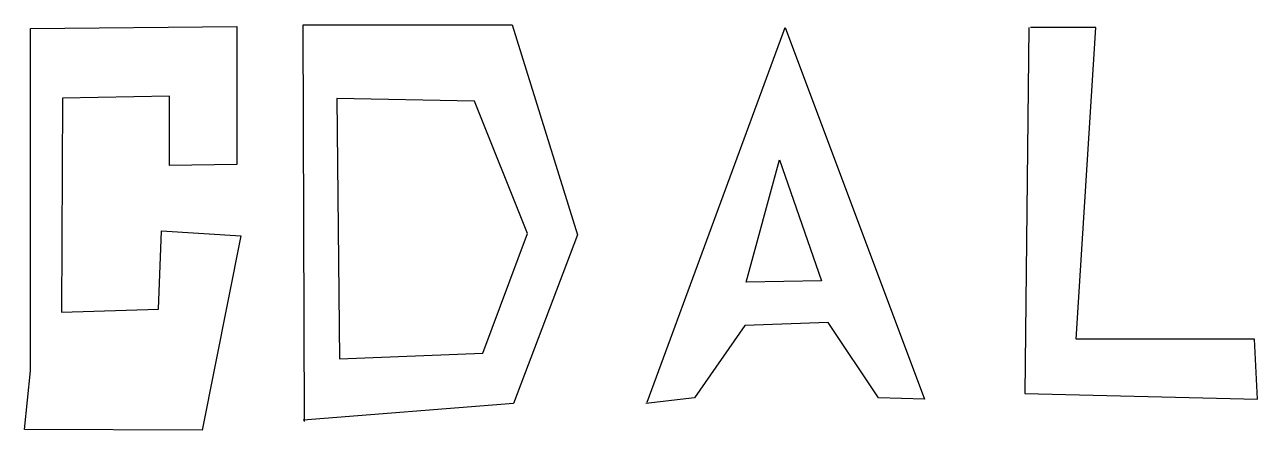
# Model space of a CAD drawing. Header units: inches. Extents: x 2.3 to 47, y 2.9 to 17.6.
import ezdxf

# ---------------------------------------------------------------- set-up
doc = ezdxf.new("R2010")
doc.units = ezdxf.units.IN
doc.header["$MEASUREMENT"] = 0

msp = doc.modelspace()

# ---------------------------------------------------------------- linework, layer by layer
for points in [[(2.512, 5.049, 0), (2.512, 17.494, 0), (9.998, 17.566, 0), (9.998, 12.566, 0), (7.55, 12.53, 0), (7.55, 15.048, 0), (3.663, 14.976, 0), (3.627, 7.207, 0), (7.154, 7.315, 0), (7.262, 10.157, 0), (10.142, 9.977, 0), (8.738, 2.927, 0), (2.296, 2.963, 0), (2.512, 5.085, 0)], [(12.45, 3.246, 0), (12.4, 17.635, 0), (19.978, 17.635, 0), (22.352, 10.011, 0), (20.028, 3.902, 0), (12.4, 3.296, 0)], [(24.881, 3.954, 0), (29.883, 17.535, 0), (34.935, 4.055, 0), (33.268, 4.105, 0), (31.449, 6.832, 0), (28.418, 6.731, 0), (26.599, 4.105, 0), (24.831, 3.903, 0)], [(38.727, 17.537, 0), (38.576, 4.258, 0), (47.013, 4.056, 0), (46.912, 6.227, 0), (40.445, 6.227, 0), (41.152, 17.537, 0), (38.778, 17.537, 0)], [(13.615, 14.96, 0), (13.717, 5.519, 0), (18.92, 5.721, 0), (20.537, 10.063, 0), (18.617, 14.859, 0), (13.615, 14.96, 0)], [(28.469, 8.297, 0), (29.681, 12.74, 0), (31.197, 8.347, 0), (28.469, 8.297, 0)]]:
    msp.add_polyline3d(points)

doc.saveas('drawing.dxf')
